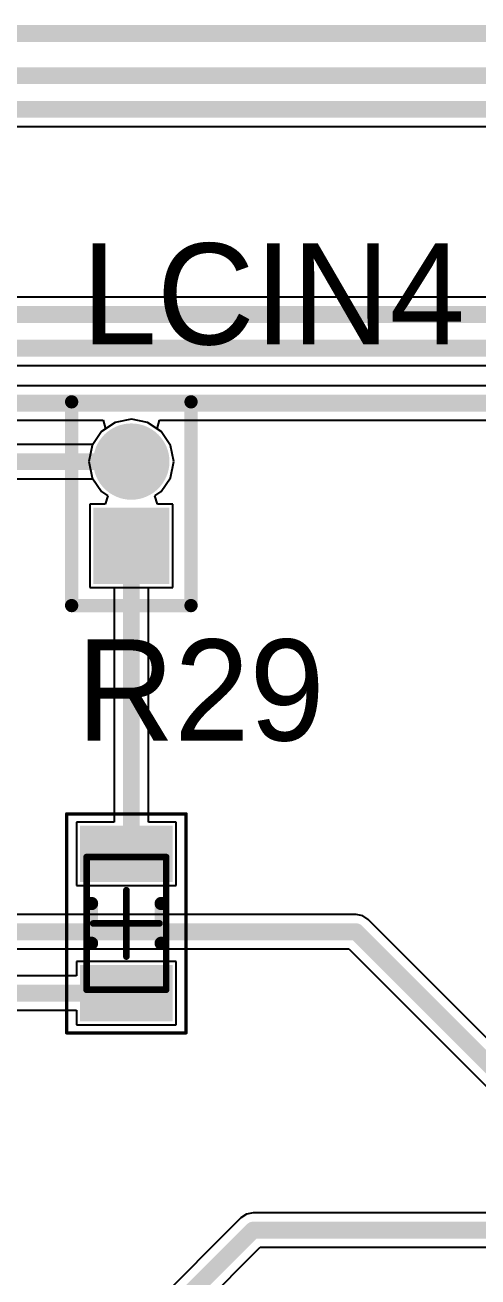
# Model space of a CAD drawing. Header units: millimetres. Extents: x 2.5 to 14.5, y 1.2 to 4.8.
# Drawn here: x 10.489 to 10.757, y 3.217 to 3.96 of the extents above; entities that cross this region are included whole.
import ezdxf

# ---------------------------------------------------------------- set-up
doc = ezdxf.new("R2010")
doc.units = ezdxf.units.MM
doc.header["$MEASUREMENT"] = 0
for name, color, linetype in [('BottomLayer', 5, 'Continuous'), ('BottomSolder', 6, 'Continuous'), ('ConnectLayer', 7, 'Continuous'), ('Mechanical13', 56, 'Continuous'), ('Mechanical15', 56, 'Continuous'), ('MultiLayer', 9, 'Continuous'), ('PadHoleLayer', 156, 'Continuous'), ('TopLayer', 1, 'Continuous'), ('TopOverlay', 2, 'Continuous'), ('TopPaste', 8, 'Continuous'), ('TopSolder', 216, 'Continuous')]:
    doc.layers.add(name, color=color, linetype=linetype)

# ---------------------------------------------------------------- blocks, each defined once
blk = doc.blocks.new('RESC_0805_2012_71')
at = {"layer": 'Mechanical13', "const_width": 0.00394}
for points in [[(-0.03937, 0.02362), (-0.03937, -0.02362)], [(-0.03937, 0.02362), (0.03937, 0.02362)], [(0.03937, 0.02362), (0.03937, -0.02362)], [(-0.03937, -0.02362), (0.03937, -0.02362)]]:
    blk.add_lwpolyline(points, dxfattribs=at)
at = {"layer": 'Mechanical13', "const_width": 0.00197}
for points in [[(-0.04035, 0.02362, 1), (-0.03839, 0.02362, 1)], [(-0.04035, 0.02362, 1), (-0.03839, 0.02362, 1)], [(0.03839, 0.02362, 1), (0.04035, 0.02362, 1)], [(0.03839, 0.02362, 1), (0.04035, 0.02362, 1)], [(-0.04035, -0.02362, 1), (-0.03839, -0.02362, 1)], [(-0.04035, -0.02362, 1), (-0.03839, -0.02362, 1)], [(0.03839, -0.02362, 1), (0.04035, -0.02362, 1)], [(0.03839, -0.02362, 1), (0.04035, -0.02362, 1)]]:
    blk.add_lwpolyline(points, format="xyb", close=True, dxfattribs=at)
at = {"layer": 'Mechanical15'}
for points, const_width in [([(-0.06496, 0.03543), (-0.06496, -0.03543)], 0.00197), ([(-0.06496, 0.03543), (0.06496, 0.03543)], 0.00197), ([(0.06496, 0.03543), (0.06496, -0.03543)], 0.00197), ([(0, 0.01969), (0, -0.01968)], 0.00394), ([(-0.01968, 0), (0.01969, 0)], 0.00394), ([(-0.06496, -0.03543), (0.06496, -0.03543)], 0.00197)]:
    blk.add_lwpolyline(points, dxfattribs=dict(at, const_width=const_width))
for points, const_width in [([(-0.06545, 0.03543, 1), (-0.06447, 0.03543, 1)], 0.000984), ([(-0.06545, 0.03543, 1), (-0.06447, 0.03543, 1)], 0.000984), ([(0.06447, 0.03543, 1), (0.06545, 0.03543, 1)], 0.000984), ([(0.06447, 0.03543, 1), (0.06545, 0.03543, 1)], 0.000984), ([(-0.00098, 0.01969, 1), (0.00098, 0.01969, 1)], 0.00197), ([(-0.02067, 0, 1), (-0.0187, 0, 1)], 0.00197), ([(0.0187, 0, 1), (0.02067, 0, 1)], 0.00197), ([(-0.00098, -0.01968, 1), (0.00098, -0.01968, 1)], 0.00197), ([(-0.06545, -0.03543, 1), (-0.06447, -0.03543, 1)], 0.000984), ([(-0.06545, -0.03543, 1), (-0.06447, -0.03543, 1)], 0.000984), ([(0.06447, -0.03543, 1), (0.06545, -0.03543, 1)], 0.000984), ([(0.06447, -0.03543, 1), (0.06545, -0.03543, 1)], 0.000984)]:
    blk.add_lwpolyline(points, format="xyb", close=True, dxfattribs=dict(at, const_width=const_width))
at = {"layer": 'TopLayer'}
for points in [[(-0.02756, -0.02461), (-0.02756, 0.02461), (-0.05512, -0.02461), (-0.05512, 0.02461)], [(0.05512, -0.02461), (0.05512, 0.02461), (0.02756, -0.02461), (0.02756, 0.02461)]]:
    blk.add_solid(points, dxfattribs=at)
at = {"layer": 'TopOverlay', "const_width": 0.00787}
for points in [[(-0.01181, 0.02067), (0.01181, 0.02067)], [(-0.01181, -0.02067), (0.01181, -0.02067)]]:
    blk.add_lwpolyline(points, dxfattribs=at)
at = {"layer": 'TopOverlay', "const_width": 0.00394}
for points in [[(-0.01378, 0.02067, 1), (-0.00984, 0.02067, 1)], [(0.00984, 0.02067, 1), (0.01378, 0.02067, 1)], [(-0.01378, -0.02067, 1), (-0.00984, -0.02067, 1)], [(0.00984, -0.02067, 1), (0.01378, -0.02067, 1)]]:
    blk.add_lwpolyline(points, format="xyb", close=True, dxfattribs=at)
at = {"layer": 'TopPaste'}
for points in [[(-0.02756, -0.02461), (-0.02756, 0.02461), (-0.05512, -0.02461), (-0.05512, 0.02461)], [(0.05512, -0.02461), (0.05512, 0.02461), (0.02756, -0.02461), (0.02756, 0.02461)]]:
    blk.add_solid(points, dxfattribs=at)
at = {"layer": 'TopSolder'}
for points in [[(-0.02461, -0.02756), (-0.02461, 0.02756), (-0.05807, -0.02756), (-0.05807, 0.02756)], [(0.05807, -0.02756), (0.05807, 0.02756), (0.02461, -0.02756), (0.02461, 0.02756)]]:
    blk.add_solid(points, dxfattribs=at)
blk = doc.blocks.new('MHDR1X2_113')
at = {"layer": 'BottomLayer', "const_width": 0.01969}
blk.add_lwpolyline([(0.04016, 0, 1), (0.05984, 0, 1)], format="xyb", close=True, dxfattribs=at)
at = {"layer": 'BottomLayer'}
blk.add_solid([(-0.01968, -0.01968), (0.01969, -0.01968), (-0.01968, 0.01969), (0.01969, 0.01969)], dxfattribs=at)
at = {"layer": 'BottomSolder', "const_width": 0.02264}
blk.add_lwpolyline([(0.03868, 0, 1), (0.06132, 0, 1)], format="xyb", close=True, dxfattribs=at)
at = {"layer": 'BottomSolder'}
blk.add_solid([(-0.02264, -0.02264), (0.02264, -0.02264), (-0.02264, 0.02264), (0.02264, 0.02264)], dxfattribs=at)
at = {"layer": 'MultiLayer', "const_width": 0.01969}
blk.add_lwpolyline([(0.04016, 0, 1), (0.05984, 0, 1)], format="xyb", close=True, dxfattribs=at)
at = {"layer": 'MultiLayer'}
blk.add_solid([(-0.01968, -0.01968), (0.01969, -0.01968), (-0.01968, 0.01969), (0.01969, 0.01969)], dxfattribs=at)
at = {"layer": 'PadHoleLayer', "const_width": 0.01181}
for points in [[(-0.0059, 0, 1), (0.00591, 0, 1)], [(0.0441, 0, 1), (0.05591, 0, 1)]]:
    blk.add_lwpolyline(points, format="xyb", close=True, dxfattribs=at)
at = {"layer": 'TopLayer', "const_width": 0.01969}
blk.add_lwpolyline([(0.04016, 0, 1), (0.05984, 0, 1)], format="xyb", close=True, dxfattribs=at)
at = {"layer": 'TopLayer'}
blk.add_solid([(-0.01968, -0.01968), (0.01969, -0.01968), (-0.01968, 0.01969), (0.01969, 0.01969)], dxfattribs=at)
at = {"layer": 'TopOverlay', "const_width": 0.00787}
for points in [[(-0.03543, 0.03543), (0.08543, 0.03543)], [(-0.03543, 0.03543), (-0.03543, -0.03543)], [(0.08543, 0.03543), (0.08543, -0.03543)], [(-0.03543, -0.03543), (0.08543, -0.03543)]]:
    blk.add_lwpolyline(points, dxfattribs=at)
at = {"layer": 'TopOverlay', "const_width": 0.00394}
for points in [[(-0.0374, 0.03543, 1), (-0.03346, 0.03543, 1)], [(-0.0374, 0.03543, 1), (-0.03346, 0.03543, 1)], [(0.08346, 0.03543, 1), (0.0874, 0.03543, 1)], [(0.08346, 0.03543, 1), (0.0874, 0.03543, 1)], [(-0.0374, -0.03543, 1), (-0.03346, -0.03543, 1)], [(-0.0374, -0.03543, 1), (-0.03346, -0.03543, 1)], [(0.08346, -0.03543, 1), (0.0874, -0.03543, 1)], [(0.08346, -0.03543, 1), (0.0874, -0.03543, 1)]]:
    blk.add_lwpolyline(points, format="xyb", close=True, dxfattribs=at)
at = {"layer": 'TopSolder', "const_width": 0.02264}
blk.add_lwpolyline([(0.03868, 0, 1), (0.06132, 0, 1)], format="xyb", close=True, dxfattribs=at)
at = {"layer": 'TopSolder'}
blk.add_solid([(-0.02264, -0.02264), (0.02264, -0.02264), (-0.02264, 0.02264), (0.02264, 0.02264)], dxfattribs=at)

msp = doc.modelspace()

# ---------------------------------------------------------------- linework, layer by layer
at = {"layer": 'BottomLayer', "const_width": 0.01}
for points in [[(8.39, 3.955), (12.127, 3.955)], [(8.39328, 3.93), (12.154, 3.93)], [(8.40157, 3.91), (12.19, 3.91)], [(8.30812, 3.78826), (12.21274, 3.78826)], [(8.3164, 3.76826), (11.70019, 3.76826)], [(9.99796, 3.73566), (11.68374, 3.73566)], [(9.40173, 3.70098), (10.55161, 3.70098)]]:
    msp.add_lwpolyline(points, dxfattribs=at)
at = {"layer": 'BottomLayer', "const_width": 0.005}
msp.add_lwpolyline([(10.54911, 3.70098, 1), (10.55411, 3.70098, 1)], format="xyb", close=True, dxfattribs=at)
at = {"layer": 'ConnectLayer'}
for p, q in [((8.40579, 3.8998), (12.18578, 3.8998)), ((12.21274, 3.79846), (8.31152, 3.79846)), ((8.32079, 3.75807), (11.66904, 3.75807)), ((11.66434, 3.74586), (10.00218, 3.74586)), ((9.99796, 3.72547), (10.53483, 3.72547)), ((10.54198, 3.72423), (10.53382, 3.71878)), ((10.53483, 3.72547), (10.53635, 3.72047)), ((10.55161, 3.72615), (10.54198, 3.72423)), ((10.56125, 3.72423), (10.55161, 3.72615)), ((10.56941, 3.71878), (10.56125, 3.72423)), ((10.56688, 3.72047), (10.5684, 3.72547)), ((10.5684, 3.72547), (11.66227, 3.72547)), ((10.53382, 3.71878), (10.52836, 3.71061)), ((10.53382, 3.71878), (10.52874, 3.71118)), ((10.53635, 3.72047), (10.53382, 3.71878)), ((10.56941, 3.71878), (10.56688, 3.72047)), ((10.57487, 3.71061), (10.56941, 3.71878)), ((10.57487, 3.71061), (10.56941, 3.71878)), ((10.52874, 3.71118), (9.40596, 3.71118)), ((10.52836, 3.71061), (10.52645, 3.70098)), ((10.57678, 3.70098), (10.57487, 3.71061)), ((10.57678, 3.70098), (10.57487, 3.71061)), ((10.52645, 3.70098), (10.52836, 3.69135)), ((10.57487, 3.69135), (10.57678, 3.70098)), ((10.57487, 3.69135), (10.57678, 3.70098)), ((9.40382, 3.69078), (10.52874, 3.69078)), ((10.52836, 3.69135), (10.53382, 3.68318)), ((10.52874, 3.69078), (10.53382, 3.68318)), ((10.56941, 3.68318), (10.57487, 3.69135)), ((10.56941, 3.68318), (10.57487, 3.69135)), ((10.53382, 3.68318), (10.53759, 3.68066)), ((10.53382, 3.68318), (10.53759, 3.68066)), ((10.53759, 3.68066), (10.53607, 3.67566)), ((10.53759, 3.68066), (10.53607, 3.67566)), ((10.56564, 3.68066), (10.56941, 3.68318)), ((10.56564, 3.68066), (10.56941, 3.68318)), ((10.56716, 3.67566), (10.56564, 3.68066)), ((10.56716, 3.67566), (10.56564, 3.68066)), ((10.53607, 3.67566), (10.52693, 3.67566)), ((10.52693, 3.67566), (10.52693, 3.62629)), ((10.53607, 3.67566), (10.52693, 3.67566)), ((10.52693, 3.67566), (10.52693, 3.62629)), ((10.5763, 3.67566), (10.56716, 3.67566)), ((10.5763, 3.67566), (10.56716, 3.67566)), ((10.5763, 3.62629), (10.5763, 3.67566)), ((10.5763, 3.62629), (10.5763, 3.67566)), ((10.52693, 3.62629), (10.5763, 3.62629)), ((10.52693, 3.62629), (10.54142, 3.62629)), ((10.54142, 3.62629), (10.54142, 3.48709)), ((10.56181, 3.48709), (10.56181, 3.62629)), ((10.56181, 3.62629), (10.5763, 3.62629)), ((10.54142, 3.48709), (10.51906, 3.48709)), ((10.51906, 3.48709), (10.51906, 3.44953)), ((10.57827, 3.48709), (10.56181, 3.48709)), ((10.57827, 3.44953), (10.57827, 3.48709)), ((10.51906, 3.44953), (10.57827, 3.44953)), ((10.685, 3.4322), (10.33922, 3.4322)), ((10.6889, 3.43142), (10.685, 3.4322)), ((10.69221, 3.42921), (10.6889, 3.43142)), ((10.81122, 3.3102), (10.69221, 3.42921)), ((10.335, 3.4118), (10.68078, 3.4118)), ((10.68078, 3.4118), (10.79979, 3.29279)), ((10.57827, 3.40441), (10.51906, 3.40441)), ((10.51906, 3.40441), (10.51906, 3.39583)), ((10.57827, 3.36685), (10.57827, 3.40441)), ((10.51906, 3.39583), (10.38827, 3.39583)), ((10.38827, 3.37543), (10.51906, 3.37543)), ((10.51906, 3.37543), (10.51906, 3.36685)), ((10.51906, 3.36685), (10.57827, 3.36685)), ((10.61996, 3.25442), (10.61665, 3.25221)), ((10.62386, 3.2552), (10.61996, 3.25442)), ((11.09578, 3.2552), (10.62386, 3.2552)), ((10.61665, 3.25221), (10.25653, 2.89209)), ((10.28727, 2.89399), (10.62808, 3.2348)), ((10.62808, 3.2348), (11.1, 3.2348))]:
    msp.add_line(p, q, dxfattribs=at)
at = {"layer": 'TopLayer', "const_width": 0.01}
for points in [[(10.55161, 3.46831), (10.55161, 3.65098)], [(10.54866, 3.46831), (10.55161, 3.46831)], [(10.335, 3.422), (10.685, 3.422)], [(10.685, 3.422), (10.807, 3.3)], [(10.35866, 3.38563), (10.54866, 3.38563)], [(10.26374, 2.88488), (10.62386, 3.245)], [(10.62386, 3.245), (11.1, 3.245)]]:
    msp.add_lwpolyline(points, dxfattribs=at)
at = {"layer": 'TopLayer', "const_width": 0.005}
for points in [[(10.54911, 3.65098, 1), (10.55411, 3.65098, 1)], [(10.54616, 3.46831, 1), (10.55116, 3.46831, 1)], [(10.54911, 3.46831, 1), (10.55411, 3.46831, 1)], [(10.54911, 3.46831, 1), (10.55411, 3.46831, 1)], [(10.6825, 3.422, 1), (10.6875, 3.422, 1)], [(10.6825, 3.422, 1), (10.6875, 3.422, 1)], [(10.54616, 3.38563, 1), (10.55116, 3.38563, 1)], [(10.62136, 3.245, 1), (10.62636, 3.245, 1)], [(10.62136, 3.245, 1), (10.62636, 3.245, 1)]]:
    msp.add_lwpolyline(points, format="xyb", close=True, dxfattribs=at)

# ---------------------------------------------------------------- block references
at = {"rotation": 90}
for name, p in [('MHDR1X2_113', (10.55161, 3.65098)), ('RESC_0805_2012_71', (10.54866, 3.42697))]:
    msp.add_blockref(name, p, dxfattribs=at)

# ---------------------------------------------------------------- texts
at = {"layer": 'TopOverlay'}
for s, p in [('LCIN4', (10.52211, 3.77048)), ('R29', (10.51916, 3.53547))]:
    msp.add_text(s, height=0.06, dxfattribs=at).set_placement(p)

doc.saveas('drawing.dxf')
